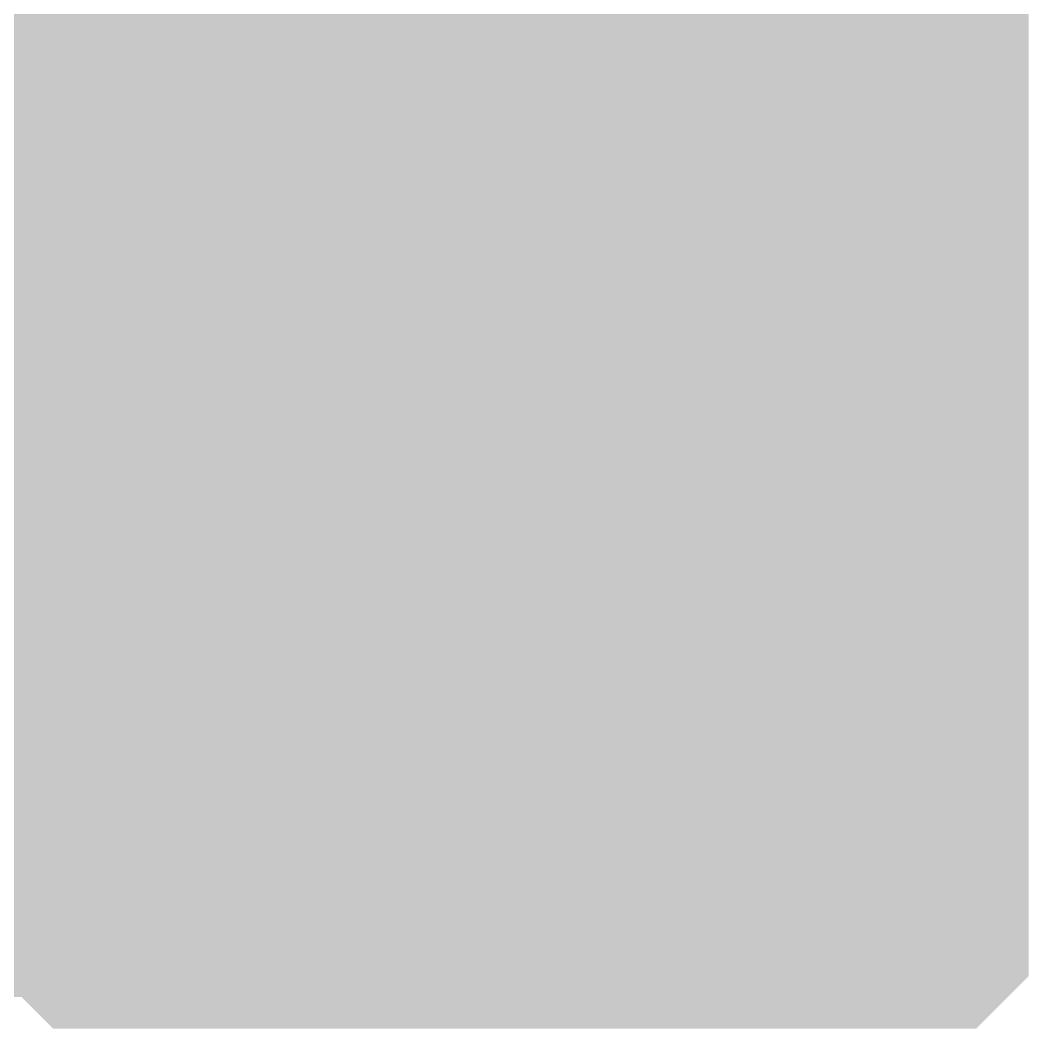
# Model space of a CAD drawing. Extents: x -0.1 to 65.1, y -1.2 to 30.1.
# Drawn here: x 24.1607 to 24.522, y 4.9156 to 5.2769 of the extents above; entities that cross this region are included whole.
import ezdxf

# ---------------------------------------------------------------- set-up
doc = ezdxf.new("R2010")
doc.units = 0
doc.header["$MEASUREMENT"] = 0
doc.layers.get('0').update_dxf_attribs({"linetype": 'CONTINUOUS'})
doc.layers.add('2D_LINE_126', color=7, linetype='CONTINUOUS')

# ---------------------------------------------------------------- blocks, each defined once
blk = doc.blocks.new('SMOOTH_0$0254')
at = {"const_width": 0.0127}
blk.add_lwpolyline([(-0.00635, 0, 1), (0.00635, 0, 1)], format="xyb", close=True, dxfattribs=at)
blk = doc.blocks.new('DRAWING_63')
at = {"layer": '2D_LINE_126', "const_width": 0.0254}
for points in [[(-6.20649, -2.56032), (-6.19506, -2.56032), (-6.18363, -2.56032), (-6.1722, -2.57175), (-6.16077, -2.57175), (-6.14934, -2.57175), (-6.13791, -2.57175), (-6.12648, -2.57175), (-6.11505, -2.57175), (-6.10362, -2.57175), (-6.09219, -2.57175), (-6.08076, -2.57175), (-6.06933, -2.57175), (-6.0579, -2.57175), (-6.04647, -2.57175), (-6.03504, -2.57175), (-6.02361, -2.57175), (-6.01218, -2.57175), (-6.00075, -2.57175), (-5.98932, -2.57175), (-5.97789, -2.57175), (-5.96646, -2.57175), (-5.95503, -2.57175), (-5.9436, -2.57175), (-5.93217, -2.57175), (-5.92074, -2.57175), (-5.90931, -2.57175), (-5.89788, -2.57175), (-5.88645, -2.57175), (-5.87502, -2.57175), (-5.86359, -2.57175), (-5.85216, -2.57175), (-5.84073, -2.56032), (-5.84073, -2.54889), (-5.84073, -2.53746), (-5.84073, -2.52603), (-5.84073, -2.5146), (-5.84073, -2.50317), (-5.84073, -2.49174), (-5.84073, -2.48031), (-5.84073, -2.46888), (-5.84073, -2.45745), (-5.84073, -2.44602), (-5.84073, -2.43459), (-5.84073, -2.42316), (-5.84073, -2.41173), (-5.84073, -2.4003), (-5.84073, -2.38887), (-5.84073, -2.37744), (-5.84073, -2.36601), (-5.84073, -2.35458), (-5.84073, -2.34315), (-5.84073, -2.33172), (-5.84073, -2.32029), (-5.84073, -2.30886), (-5.84073, -2.29743), (-5.84073, -2.286), (-5.84073, -2.27457), (-5.84073, -2.26314), (-5.84073, -2.25171), (-5.84073, -2.24028), (-5.84073, -2.22885), (-5.84073, -2.21742), (-5.84073, -2.20599)], [(-6.08076, -2.57175), (-6.08076, -2.56032), (-6.08076, -2.54889), (-6.08076, -2.53746), (-6.08076, -2.52603), (-6.08076, -2.5146), (-6.08076, -2.50317), (-6.08076, -2.49174), (-6.08076, -2.48031), (-6.08076, -2.46888), (-6.08076, -2.45745), (-6.08076, -2.44602), (-6.08076, -2.43459), (-6.08076, -2.42316), (-6.08076, -2.41173), (-6.08076, -2.4003), (-6.08076, -2.38887), (-6.08076, -2.37744), (-6.08076, -2.36601), (-6.08076, -2.35458), (-6.08076, -2.34315), (-6.08076, -2.33172), (-6.08076, -2.32029), (-6.08076, -2.30886), (-6.08076, -2.29743), (-6.08076, -2.286), (-6.08076, -2.27457), (-6.08076, -2.26314), (-6.08076, -2.25171), (-6.08076, -2.24028), (-6.08076, -2.22885), (-6.08076, -2.21742), (-6.08076, -2.20599)], [(-6.06933, -2.57175), (-6.06933, -2.56032), (-6.06933, -2.54889), (-6.06933, -2.53746), (-6.06933, -2.52603), (-6.06933, -2.5146), (-6.06933, -2.50317), (-6.06933, -2.49174), (-6.06933, -2.48031), (-6.06933, -2.46888), (-6.06933, -2.45745), (-6.06933, -2.44602), (-6.06933, -2.43459), (-6.06933, -2.42316), (-6.06933, -2.41173), (-6.06933, -2.4003), (-6.06933, -2.38887), (-6.06933, -2.37744), (-6.06933, -2.36601), (-6.06933, -2.35458), (-6.06933, -2.34315), (-6.06933, -2.33172), (-6.06933, -2.32029), (-6.06933, -2.30886), (-6.06933, -2.29743), (-6.06933, -2.286), (-6.06933, -2.27457), (-6.06933, -2.26314), (-6.06933, -2.25171), (-6.06933, -2.24028), (-6.06933, -2.22885), (-6.06933, -2.21742), (-6.06933, -2.20599)], [(-6.0579, -2.57175), (-6.0579, -2.56032), (-6.0579, -2.54889), (-6.0579, -2.53746), (-6.0579, -2.52603), (-6.0579, -2.5146), (-6.0579, -2.50317), (-6.0579, -2.49174), (-6.0579, -2.48031), (-6.0579, -2.46888), (-6.0579, -2.45745), (-6.0579, -2.44602), (-6.0579, -2.43459), (-6.0579, -2.42316), (-6.0579, -2.41173), (-6.0579, -2.4003), (-6.0579, -2.38887), (-6.0579, -2.37744), (-6.0579, -2.36601), (-6.0579, -2.35458), (-6.0579, -2.34315), (-6.0579, -2.33172), (-6.0579, -2.32029), (-6.0579, -2.30886), (-6.0579, -2.29743), (-6.0579, -2.286), (-6.0579, -2.27457), (-6.0579, -2.26314), (-6.0579, -2.25171), (-6.0579, -2.24028), (-6.0579, -2.22885), (-6.0579, -2.21742), (-6.0579, -2.20599)], [(-6.04647, -2.57175), (-6.04647, -2.56032), (-6.04647, -2.54889), (-6.04647, -2.53746), (-6.04647, -2.52603), (-6.04647, -2.5146), (-6.04647, -2.50317), (-6.04647, -2.49174), (-6.04647, -2.48031), (-6.04647, -2.46888), (-6.04647, -2.45745), (-6.04647, -2.44602), (-6.04647, -2.43459), (-6.04647, -2.42316), (-6.04647, -2.41173), (-6.04647, -2.4003), (-6.04647, -2.38887), (-6.04647, -2.37744), (-6.04647, -2.36601), (-6.04647, -2.35458), (-6.04647, -2.34315), (-6.04647, -2.33172), (-6.04647, -2.32029), (-6.04647, -2.30886), (-6.04647, -2.29743), (-6.04647, -2.286), (-6.04647, -2.27457), (-6.04647, -2.26314), (-6.04647, -2.25171), (-6.04647, -2.24028), (-6.04647, -2.22885), (-6.04647, -2.21742), (-6.04647, -2.20599)], [(-6.03504, -2.57175), (-6.03504, -2.56032), (-6.03504, -2.54889), (-6.03504, -2.53746), (-6.03504, -2.52603), (-6.03504, -2.5146), (-6.03504, -2.50317), (-6.03504, -2.49174), (-6.03504, -2.48031), (-6.03504, -2.46888), (-6.03504, -2.45745), (-6.03504, -2.44602), (-6.03504, -2.43459), (-6.03504, -2.42316), (-6.03504, -2.41173), (-6.03504, -2.4003), (-6.03504, -2.38887), (-6.03504, -2.37744), (-6.03504, -2.36601), (-6.03504, -2.35458), (-6.03504, -2.34315), (-6.03504, -2.33172), (-6.03504, -2.32029), (-6.03504, -2.30886), (-6.03504, -2.29743), (-6.03504, -2.286), (-6.03504, -2.27457), (-6.03504, -2.26314), (-6.03504, -2.25171), (-6.03504, -2.24028), (-6.03504, -2.22885), (-6.03504, -2.21742), (-6.03504, -2.20599)], [(-6.02361, -2.57175), (-6.02361, -2.56032), (-6.02361, -2.54889), (-6.02361, -2.53746), (-6.02361, -2.52603), (-6.02361, -2.5146), (-6.02361, -2.50317), (-6.02361, -2.49174), (-6.02361, -2.48031), (-6.02361, -2.46888), (-6.02361, -2.45745), (-6.02361, -2.44602), (-6.02361, -2.43459), (-6.02361, -2.42316), (-6.02361, -2.41173), (-6.02361, -2.4003), (-6.02361, -2.38887), (-6.02361, -2.37744), (-6.02361, -2.36601), (-6.02361, -2.35458), (-6.02361, -2.34315), (-6.02361, -2.33172), (-6.02361, -2.32029), (-6.02361, -2.30886), (-6.02361, -2.29743), (-6.02361, -2.286), (-6.02361, -2.27457), (-6.02361, -2.26314), (-6.02361, -2.25171), (-6.02361, -2.24028), (-6.02361, -2.22885), (-6.02361, -2.21742), (-6.02361, -2.20599)], [(-6.01218, -2.57175), (-6.01218, -2.56032), (-6.01218, -2.54889), (-6.01218, -2.53746), (-6.01218, -2.52603), (-6.01218, -2.5146), (-6.01218, -2.50317), (-6.01218, -2.49174), (-6.01218, -2.48031), (-6.01218, -2.46888), (-6.01218, -2.45745), (-6.01218, -2.44602), (-6.01218, -2.43459), (-6.01218, -2.42316), (-6.01218, -2.41173), (-6.01218, -2.4003), (-6.01218, -2.38887), (-6.01218, -2.37744), (-6.01218, -2.36601), (-6.01218, -2.35458), (-6.01218, -2.34315), (-6.01218, -2.33172), (-6.01218, -2.32029), (-6.01218, -2.30886), (-6.01218, -2.29743), (-6.01218, -2.286), (-6.01218, -2.27457), (-6.01218, -2.26314), (-6.01218, -2.25171), (-6.01218, -2.24028), (-6.01218, -2.22885), (-6.01218, -2.21742), (-6.01218, -2.20599)], [(-6.00075, -2.57175), (-6.00075, -2.56032), (-6.00075, -2.54889), (-6.00075, -2.53746), (-6.00075, -2.52603), (-6.00075, -2.5146), (-6.00075, -2.50317), (-6.00075, -2.49174), (-6.00075, -2.48031), (-6.00075, -2.46888), (-6.00075, -2.45745), (-6.00075, -2.44602), (-6.00075, -2.43459), (-6.00075, -2.42316), (-6.00075, -2.41173), (-6.00075, -2.4003), (-6.00075, -2.38887), (-6.00075, -2.37744), (-6.00075, -2.36601), (-6.00075, -2.35458), (-6.00075, -2.34315), (-6.00075, -2.33172), (-6.00075, -2.32029), (-6.00075, -2.30886), (-6.00075, -2.29743), (-6.00075, -2.286), (-6.00075, -2.27457), (-6.00075, -2.26314), (-6.00075, -2.25171), (-6.00075, -2.24028), (-6.00075, -2.22885), (-6.00075, -2.21742), (-6.00075, -2.20599)], [(-5.98932, -2.57175), (-5.98932, -2.56032), (-5.98932, -2.54889), (-5.98932, -2.53746), (-5.98932, -2.52603), (-5.98932, -2.5146), (-5.98932, -2.50317), (-5.98932, -2.49174), (-5.98932, -2.48031), (-5.98932, -2.46888), (-5.98932, -2.45745), (-5.98932, -2.44602), (-5.98932, -2.43459), (-5.98932, -2.42316), (-5.98932, -2.41173), (-5.98932, -2.4003), (-5.98932, -2.38887), (-5.98932, -2.37744), (-5.98932, -2.36601), (-5.98932, -2.35458), (-5.98932, -2.34315), (-5.98932, -2.33172), (-5.98932, -2.32029), (-5.98932, -2.30886), (-5.98932, -2.29743), (-5.98932, -2.286), (-5.98932, -2.27457), (-5.98932, -2.26314), (-5.98932, -2.25171), (-5.98932, -2.24028), (-5.98932, -2.22885), (-5.98932, -2.21742), (-5.98932, -2.20599)], [(-5.97789, -2.57175), (-5.97789, -2.56032), (-5.97789, -2.54889), (-5.97789, -2.53746), (-5.97789, -2.52603), (-5.97789, -2.5146), (-5.97789, -2.50317), (-5.97789, -2.49174), (-5.97789, -2.48031), (-5.97789, -2.46888), (-5.97789, -2.45745), (-5.97789, -2.44602), (-5.97789, -2.43459), (-5.97789, -2.42316), (-5.97789, -2.41173), (-5.97789, -2.4003), (-5.97789, -2.38887), (-5.97789, -2.37744), (-5.97789, -2.36601), (-5.97789, -2.35458), (-5.97789, -2.34315), (-5.97789, -2.33172), (-5.97789, -2.32029), (-5.97789, -2.30886), (-5.97789, -2.29743), (-5.97789, -2.286), (-5.97789, -2.27457), (-5.97789, -2.26314), (-5.97789, -2.25171), (-5.97789, -2.24028), (-5.97789, -2.22885), (-5.97789, -2.21742), (-5.97789, -2.20599)], [(-5.96646, -2.57175), (-5.96646, -2.56032), (-5.96646, -2.54889), (-5.96646, -2.53746), (-5.96646, -2.52603), (-5.96646, -2.5146), (-5.96646, -2.50317), (-5.96646, -2.49174), (-5.96646, -2.48031), (-5.96646, -2.46888), (-5.96646, -2.45745), (-5.96646, -2.44602), (-5.96646, -2.43459), (-5.96646, -2.42316), (-5.96646, -2.41173), (-5.96646, -2.4003), (-5.96646, -2.38887), (-5.96646, -2.37744), (-5.96646, -2.36601), (-5.96646, -2.35458), (-5.96646, -2.34315), (-5.96646, -2.33172), (-5.96646, -2.32029), (-5.96646, -2.30886), (-5.96646, -2.29743), (-5.96646, -2.286), (-5.96646, -2.27457), (-5.96646, -2.26314), (-5.96646, -2.25171), (-5.96646, -2.24028), (-5.96646, -2.22885), (-5.96646, -2.21742), (-5.96646, -2.20599)], [(-5.95503, -2.57175), (-5.95503, -2.56032), (-5.95503, -2.54889), (-5.95503, -2.53746), (-5.95503, -2.52603), (-5.95503, -2.5146), (-5.95503, -2.50317), (-5.95503, -2.49174), (-5.95503, -2.48031), (-5.95503, -2.46888), (-5.95503, -2.45745), (-5.95503, -2.44602), (-5.95503, -2.43459), (-5.95503, -2.42316), (-5.95503, -2.41173), (-5.95503, -2.4003), (-5.95503, -2.38887), (-5.95503, -2.37744), (-5.95503, -2.36601), (-5.95503, -2.35458), (-5.95503, -2.34315), (-5.95503, -2.33172), (-5.95503, -2.32029), (-5.95503, -2.30886), (-5.95503, -2.29743), (-5.95503, -2.286), (-5.95503, -2.27457), (-5.95503, -2.26314), (-5.95503, -2.25171), (-5.95503, -2.24028), (-5.95503, -2.22885), (-5.95503, -2.21742), (-5.95503, -2.20599)], [(-5.9436, -2.57175), (-5.9436, -2.56032), (-5.9436, -2.54889), (-5.9436, -2.53746), (-5.9436, -2.52603), (-5.9436, -2.5146), (-5.9436, -2.50317), (-5.9436, -2.49174), (-5.9436, -2.48031), (-5.9436, -2.46888), (-5.9436, -2.45745), (-5.9436, -2.44602), (-5.9436, -2.43459), (-5.9436, -2.42316), (-5.9436, -2.41173), (-5.9436, -2.4003), (-5.9436, -2.38887), (-5.9436, -2.37744), (-5.9436, -2.36601), (-5.9436, -2.35458), (-5.9436, -2.34315), (-5.9436, -2.33172), (-5.9436, -2.32029), (-5.9436, -2.30886), (-5.9436, -2.29743), (-5.9436, -2.286), (-5.9436, -2.27457), (-5.9436, -2.26314), (-5.9436, -2.25171), (-5.9436, -2.24028), (-5.9436, -2.22885), (-5.9436, -2.21742), (-5.9436, -2.20599)], [(-5.93217, -2.57175), (-5.93217, -2.56032), (-5.93217, -2.54889), (-5.93217, -2.53746), (-5.93217, -2.52603), (-5.93217, -2.5146), (-5.93217, -2.50317), (-5.93217, -2.49174), (-5.93217, -2.48031), (-5.93217, -2.46888), (-5.93217, -2.45745), (-5.93217, -2.44602), (-5.93217, -2.43459), (-5.93217, -2.42316), (-5.93217, -2.41173), (-5.93217, -2.4003), (-5.93217, -2.38887), (-5.93217, -2.37744), (-5.93217, -2.36601), (-5.93217, -2.35458), (-5.93217, -2.34315), (-5.93217, -2.33172), (-5.93217, -2.32029), (-5.93217, -2.30886), (-5.93217, -2.29743), (-5.93217, -2.286), (-5.93217, -2.27457), (-5.93217, -2.26314), (-5.93217, -2.25171), (-5.93217, -2.24028), (-5.93217, -2.22885), (-5.93217, -2.21742), (-5.93217, -2.20599)], [(-5.92074, -2.57175), (-5.92074, -2.56032), (-5.92074, -2.54889), (-5.92074, -2.53746), (-5.92074, -2.52603), (-5.92074, -2.5146), (-5.92074, -2.50317), (-5.92074, -2.49174), (-5.92074, -2.48031), (-5.92074, -2.46888), (-5.92074, -2.45745), (-5.92074, -2.44602), (-5.92074, -2.43459), (-5.92074, -2.42316), (-5.92074, -2.41173), (-5.92074, -2.4003), (-5.92074, -2.38887), (-5.92074, -2.37744), (-5.92074, -2.36601), (-5.92074, -2.35458), (-5.92074, -2.34315), (-5.92074, -2.33172), (-5.92074, -2.32029), (-5.92074, -2.30886), (-5.92074, -2.29743), (-5.92074, -2.286), (-5.92074, -2.27457), (-5.92074, -2.26314), (-5.92074, -2.25171), (-5.92074, -2.24028), (-5.92074, -2.22885), (-5.92074, -2.21742), (-5.92074, -2.20599)], [(-5.90931, -2.57175), (-5.90931, -2.56032), (-5.90931, -2.54889), (-5.90931, -2.53746), (-5.90931, -2.52603), (-5.90931, -2.5146), (-5.90931, -2.50317), (-5.90931, -2.49174), (-5.90931, -2.48031), (-5.90931, -2.46888), (-5.90931, -2.45745), (-5.90931, -2.44602), (-5.90931, -2.43459), (-5.90931, -2.42316), (-5.90931, -2.41173), (-5.90931, -2.4003), (-5.90931, -2.38887), (-5.90931, -2.37744), (-5.90931, -2.36601), (-5.90931, -2.35458), (-5.90931, -2.34315), (-5.90931, -2.33172), (-5.90931, -2.32029), (-5.90931, -2.30886), (-5.90931, -2.29743), (-5.90931, -2.286), (-5.90931, -2.27457), (-5.90931, -2.26314), (-5.90931, -2.25171), (-5.90931, -2.24028), (-5.90931, -2.22885), (-5.90931, -2.21742), (-5.90931, -2.20599)], [(-5.89788, -2.57175), (-5.89788, -2.56032), (-5.89788, -2.54889), (-5.89788, -2.53746), (-5.89788, -2.52603), (-5.89788, -2.5146), (-5.89788, -2.50317), (-5.89788, -2.49174), (-5.89788, -2.48031), (-5.89788, -2.46888), (-5.89788, -2.45745), (-5.89788, -2.44602), (-5.89788, -2.43459), (-5.89788, -2.42316), (-5.89788, -2.41173), (-5.89788, -2.4003), (-5.89788, -2.38887), (-5.89788, -2.37744), (-5.89788, -2.36601), (-5.89788, -2.35458), (-5.89788, -2.34315), (-5.89788, -2.33172), (-5.89788, -2.32029), (-5.89788, -2.30886), (-5.89788, -2.29743), (-5.89788, -2.286), (-5.89788, -2.27457), (-5.89788, -2.26314), (-5.89788, -2.25171), (-5.89788, -2.24028), (-5.89788, -2.22885), (-5.89788, -2.21742), (-5.89788, -2.20599)], [(-5.88645, -2.57175), (-5.88645, -2.56032), (-5.88645, -2.54889), (-5.88645, -2.53746), (-5.88645, -2.52603), (-5.88645, -2.5146), (-5.88645, -2.50317), (-5.88645, -2.49174), (-5.88645, -2.48031), (-5.88645, -2.46888), (-5.88645, -2.45745), (-5.88645, -2.44602), (-5.88645, -2.43459), (-5.88645, -2.42316), (-5.88645, -2.41173), (-5.88645, -2.4003), (-5.88645, -2.38887), (-5.88645, -2.37744), (-5.88645, -2.36601), (-5.88645, -2.35458), (-5.88645, -2.34315), (-5.88645, -2.33172), (-5.88645, -2.32029), (-5.88645, -2.30886), (-5.88645, -2.29743), (-5.88645, -2.286), (-5.88645, -2.27457), (-5.88645, -2.26314), (-5.88645, -2.25171), (-5.88645, -2.24028), (-5.88645, -2.22885), (-5.88645, -2.21742), (-5.88645, -2.20599)], [(-5.87502, -2.57175), (-5.87502, -2.56032), (-5.87502, -2.54889), (-5.87502, -2.53746), (-5.87502, -2.52603), (-5.87502, -2.5146), (-5.87502, -2.50317), (-5.87502, -2.49174), (-5.87502, -2.48031), (-5.87502, -2.46888), (-5.87502, -2.45745), (-5.87502, -2.44602), (-5.87502, -2.43459), (-5.87502, -2.42316), (-5.87502, -2.41173), (-5.87502, -2.4003), (-5.87502, -2.38887), (-5.87502, -2.37744), (-5.87502, -2.36601), (-5.87502, -2.35458), (-5.87502, -2.34315), (-5.87502, -2.33172), (-5.87502, -2.32029), (-5.87502, -2.30886), (-5.87502, -2.29743), (-5.87502, -2.286), (-5.87502, -2.27457), (-5.87502, -2.26314), (-5.87502, -2.25171), (-5.87502, -2.24028), (-5.87502, -2.22885), (-5.87502, -2.21742), (-5.87502, -2.20599)], [(-5.86359, -2.57175), (-5.86359, -2.56032), (-5.86359, -2.54889), (-5.86359, -2.53746), (-5.86359, -2.52603), (-5.86359, -2.5146), (-5.86359, -2.50317), (-5.86359, -2.49174), (-5.86359, -2.48031), (-5.86359, -2.46888), (-5.86359, -2.45745), (-5.86359, -2.44602), (-5.86359, -2.43459), (-5.86359, -2.42316), (-5.86359, -2.41173), (-5.86359, -2.4003), (-5.86359, -2.38887), (-5.86359, -2.37744), (-5.86359, -2.36601), (-5.86359, -2.35458), (-5.86359, -2.34315), (-5.86359, -2.33172), (-5.86359, -2.32029), (-5.86359, -2.30886), (-5.86359, -2.29743), (-5.86359, -2.286), (-5.86359, -2.27457), (-5.86359, -2.26314), (-5.86359, -2.25171), (-5.86359, -2.24028), (-5.86359, -2.22885), (-5.86359, -2.21742), (-5.86359, -2.20599)], [(-5.85216, -2.57175), (-5.85216, -2.56032), (-5.85216, -2.54889), (-5.85216, -2.53746), (-5.85216, -2.52603), (-5.85216, -2.5146), (-5.85216, -2.50317), (-5.85216, -2.49174), (-5.85216, -2.48031), (-5.85216, -2.46888), (-5.85216, -2.45745), (-5.85216, -2.44602), (-5.85216, -2.43459), (-5.85216, -2.42316), (-5.85216, -2.41173), (-5.85216, -2.4003), (-5.85216, -2.38887), (-5.85216, -2.37744), (-5.85216, -2.36601), (-5.85216, -2.35458), (-5.85216, -2.34315), (-5.85216, -2.33172), (-5.85216, -2.32029), (-5.85216, -2.30886), (-5.85216, -2.29743), (-5.85216, -2.286), (-5.85216, -2.27457), (-5.85216, -2.26314), (-5.85216, -2.25171), (-5.85216, -2.24028), (-5.85216, -2.22885), (-5.85216, -2.21742), (-5.85216, -2.20599)], [(-6.20649, -2.36601), (-6.19506, -2.36601), (-6.19506, -2.35458), (-6.18363, -2.35458), (-6.1722, -2.35458), (-6.16077, -2.35458), (-6.16077, -2.34315), (-6.14934, -2.34315), (-6.13791, -2.34315), (-6.12648, -2.34315), (-6.11505, -2.34315), (-6.10362, -2.34315), (-6.09219, -2.34315), (-6.09219, -2.33172), (-6.08076, -2.33172), (-6.06933, -2.33172), (-6.0579, -2.33172), (-6.04647, -2.33172), (-6.03504, -2.33172), (-6.02361, -2.33172), (-6.01218, -2.33172), (-6.00075, -2.33172), (-5.98932, -2.33172), (-5.97789, -2.33172), (-5.96646, -2.33172), (-5.95503, -2.33172), (-5.9436, -2.33172), (-5.93217, -2.33172), (-5.92074, -2.33172), (-5.90931, -2.33172), (-5.89788, -2.33172), (-5.88645, -2.33172), (-5.87502, -2.33172), (-5.86359, -2.33172), (-5.85216, -2.33172), (-5.84073, -2.33172)], [(-6.20649, -2.4003), (-6.19506, -2.4003), (-6.19506, -2.38887), (-6.18363, -2.38887), (-6.1722, -2.38887), (-6.16077, -2.38887), (-6.16077, -2.37744), (-6.14934, -2.37744), (-6.13791, -2.37744), (-6.12648, -2.37744), (-6.11505, -2.37744), (-6.10362, -2.37744), (-6.09219, -2.37744), (-6.09219, -2.36601), (-6.08076, -2.36601), (-6.06933, -2.36601), (-6.0579, -2.36601), (-6.04647, -2.36601), (-6.03504, -2.36601), (-6.02361, -2.36601), (-6.01218, -2.36601), (-6.00075, -2.36601), (-5.98932, -2.36601), (-5.97789, -2.36601), (-5.96646, -2.36601), (-5.95503, -2.36601), (-5.9436, -2.36601), (-5.93217, -2.36601), (-5.92074, -2.36601), (-5.90931, -2.36601), (-5.89788, -2.36601), (-5.88645, -2.36601), (-5.87502, -2.36601), (-5.86359, -2.36601), (-5.85216, -2.36601), (-5.84073, -2.36601)], [(-6.14934, -2.57175), (-6.14934, -2.56032), (-6.14934, -2.54889), (-6.14934, -2.53746), (-6.14934, -2.52603), (-6.14934, -2.5146), (-6.14934, -2.50317), (-6.14934, -2.49174), (-6.14934, -2.48031), (-6.14934, -2.46888), (-6.14934, -2.45745), (-6.14934, -2.44602), (-6.14934, -2.43459), (-6.14934, -2.42316), (-6.14934, -2.41173), (-6.14934, -2.4003), (-6.14934, -2.38887), (-6.14934, -2.37744), (-6.14934, -2.36601), (-6.14934, -2.35458), (-6.14934, -2.34315), (-6.14934, -2.33172), (-6.14934, -2.32029), (-6.14934, -2.30886), (-6.14934, -2.29743), (-6.14934, -2.286), (-6.14934, -2.27457), (-6.14934, -2.26314), (-6.14934, -2.25171), (-6.14934, -2.24028), (-6.14934, -2.22885), (-6.14934, -2.21742), (-6.14934, -2.20599)], [(-6.13791, -2.57175), (-6.13791, -2.56032), (-6.13791, -2.54889), (-6.13791, -2.53746), (-6.13791, -2.52603), (-6.13791, -2.5146), (-6.13791, -2.50317), (-6.13791, -2.49174), (-6.13791, -2.48031), (-6.13791, -2.46888), (-6.13791, -2.45745), (-6.13791, -2.44602), (-6.13791, -2.43459), (-6.13791, -2.42316), (-6.13791, -2.41173), (-6.13791, -2.4003), (-6.13791, -2.38887), (-6.13791, -2.37744), (-6.13791, -2.36601), (-6.13791, -2.35458), (-6.13791, -2.34315), (-6.13791, -2.33172), (-6.13791, -2.32029), (-6.13791, -2.30886), (-6.13791, -2.29743), (-6.13791, -2.286), (-6.13791, -2.27457), (-6.13791, -2.26314), (-6.13791, -2.25171), (-6.13791, -2.24028), (-6.13791, -2.22885), (-6.13791, -2.21742), (-6.13791, -2.20599)], [(-6.12648, -2.57175), (-6.12648, -2.56032), (-6.12648, -2.54889), (-6.12648, -2.53746), (-6.12648, -2.52603), (-6.12648, -2.5146), (-6.12648, -2.50317), (-6.12648, -2.49174), (-6.12648, -2.48031), (-6.12648, -2.46888), (-6.12648, -2.45745), (-6.12648, -2.44602), (-6.12648, -2.43459), (-6.12648, -2.42316), (-6.12648, -2.41173), (-6.12648, -2.4003), (-6.12648, -2.38887), (-6.12648, -2.37744), (-6.12648, -2.36601), (-6.12648, -2.35458), (-6.12648, -2.34315), (-6.12648, -2.33172), (-6.12648, -2.32029), (-6.12648, -2.30886), (-6.12648, -2.29743), (-6.12648, -2.286), (-6.12648, -2.27457), (-6.12648, -2.26314), (-6.12648, -2.25171), (-6.12648, -2.24028), (-6.12648, -2.22885), (-6.12648, -2.21742), (-6.12648, -2.20599)], [(-6.11505, -2.57175), (-6.11505, -2.56032), (-6.11505, -2.54889), (-6.11505, -2.53746), (-6.11505, -2.52603), (-6.11505, -2.5146), (-6.11505, -2.50317), (-6.11505, -2.49174), (-6.11505, -2.48031), (-6.11505, -2.46888), (-6.11505, -2.45745), (-6.11505, -2.44602), (-6.11505, -2.43459), (-6.11505, -2.42316), (-6.11505, -2.41173), (-6.11505, -2.4003), (-6.11505, -2.38887), (-6.11505, -2.37744), (-6.11505, -2.36601), (-6.11505, -2.35458), (-6.11505, -2.34315), (-6.11505, -2.33172), (-6.11505, -2.32029), (-6.11505, -2.30886), (-6.11505, -2.29743), (-6.11505, -2.286), (-6.11505, -2.27457), (-6.11505, -2.26314), (-6.11505, -2.25171), (-6.11505, -2.24028), (-6.11505, -2.22885), (-6.11505, -2.21742), (-6.11505, -2.20599)], [(-6.10362, -2.57175), (-6.10362, -2.56032), (-6.10362, -2.54889), (-6.10362, -2.53746), (-6.10362, -2.52603), (-6.10362, -2.5146), (-6.10362, -2.50317), (-6.10362, -2.49174), (-6.10362, -2.48031), (-6.10362, -2.46888), (-6.10362, -2.45745), (-6.10362, -2.44602), (-6.10362, -2.43459), (-6.10362, -2.42316), (-6.10362, -2.41173), (-6.10362, -2.4003), (-6.10362, -2.38887), (-6.10362, -2.37744), (-6.10362, -2.36601), (-6.10362, -2.35458), (-6.10362, -2.34315), (-6.10362, -2.33172), (-6.10362, -2.32029), (-6.10362, -2.30886), (-6.10362, -2.29743), (-6.10362, -2.286), (-6.10362, -2.27457), (-6.10362, -2.26314), (-6.10362, -2.25171), (-6.10362, -2.24028), (-6.10362, -2.22885), (-6.10362, -2.21742), (-6.10362, -2.20599)], [(-6.20649, -2.38887), (-6.19506, -2.38887), (-6.19506, -2.37744), (-6.18363, -2.37744), (-6.1722, -2.37744), (-6.16077, -2.37744), (-6.16077, -2.36601), (-6.14934, -2.36601), (-6.13791, -2.36601), (-6.12648, -2.36601), (-6.11505, -2.36601), (-6.10362, -2.36601), (-6.09219, -2.36601), (-6.09219, -2.35458), (-6.08076, -2.35458), (-6.06933, -2.35458), (-6.0579, -2.35458), (-6.04647, -2.35458), (-6.03504, -2.35458), (-6.02361, -2.35458), (-6.01218, -2.35458), (-6.00075, -2.35458), (-5.98932, -2.35458), (-5.97789, -2.35458), (-5.96646, -2.35458), (-5.95503, -2.35458), (-5.9436, -2.35458), (-5.93217, -2.35458), (-5.92074, -2.35458), (-5.90931, -2.35458), (-5.89788, -2.35458), (-5.88645, -2.35458), (-5.87502, -2.35458), (-5.86359, -2.35458), (-5.85216, -2.35458), (-5.84073, -2.35458)], [(-6.16077, -2.57175), (-6.16077, -2.56032), (-6.1722, -2.56032), (-6.18363, -2.56032), (-6.18363, -2.54889), (-6.18363, -2.53746), (-6.18363, -2.52603), (-6.18363, -2.5146), (-6.18363, -2.50317), (-6.18363, -2.49174), (-6.18363, -2.48031), (-6.18363, -2.46888), (-6.18363, -2.45745), (-6.18363, -2.44602), (-6.18363, -2.43459), (-6.18363, -2.42316), (-6.18363, -2.41173), (-6.18363, -2.4003), (-6.18363, -2.38887), (-6.18363, -2.37744), (-6.18363, -2.36601), (-6.18363, -2.35458), (-6.18363, -2.34315), (-6.18363, -2.33172), (-6.18363, -2.32029), (-6.18363, -2.30886), (-6.18363, -2.29743), (-6.18363, -2.286), (-6.18363, -2.27457), (-6.18363, -2.26314), (-6.18363, -2.25171), (-6.18363, -2.24028), (-6.18363, -2.22885), (-6.18363, -2.21742), (-6.18363, -2.20599)], [(-6.1722, -2.57175), (-6.1722, -2.56032), (-6.1722, -2.54889), (-6.1722, -2.53746), (-6.1722, -2.52603), (-6.1722, -2.5146), (-6.1722, -2.50317), (-6.1722, -2.49174), (-6.1722, -2.48031), (-6.1722, -2.46888), (-6.1722, -2.45745), (-6.1722, -2.44602), (-6.1722, -2.43459), (-6.1722, -2.42316), (-6.1722, -2.41173), (-6.1722, -2.4003), (-6.1722, -2.38887), (-6.1722, -2.37744), (-6.1722, -2.36601), (-6.1722, -2.35458), (-6.1722, -2.34315), (-6.1722, -2.33172), (-6.1722, -2.32029), (-6.1722, -2.30886), (-6.1722, -2.29743), (-6.1722, -2.286), (-6.1722, -2.27457), (-6.1722, -2.26314), (-6.1722, -2.25171), (-6.1722, -2.24028), (-6.1722, -2.22885), (-6.1722, -2.21742), (-6.1722, -2.20599)], [(-6.20649, -2.54889), (-6.19506, -2.54889), (-6.18363, -2.54889), (-6.1722, -2.54889), (-6.16077, -2.54889), (-6.16077, -2.53746), (-6.14934, -2.53746), (-6.13791, -2.53746), (-6.12648, -2.53746), (-6.11505, -2.53746), (-6.10362, -2.53746), (-6.09219, -2.53746), (-6.09219, -2.52603), (-6.08076, -2.52603), (-6.06933, -2.52603), (-6.0579, -2.52603), (-6.04647, -2.52603), (-6.03504, -2.52603), (-6.02361, -2.52603), (-6.01218, -2.52603), (-6.00075, -2.52603), (-5.98932, -2.52603), (-5.97789, -2.52603), (-5.96646, -2.52603), (-5.95503, -2.52603), (-5.9436, -2.52603), (-5.93217, -2.52603), (-5.92074, -2.52603), (-5.90931, -2.52603), (-5.89788, -2.52603), (-5.88645, -2.52603), (-5.87502, -2.52603), (-5.86359, -2.52603), (-5.85216, -2.52603), (-5.84073, -2.52603)], [(-6.20649, -2.48031), (-6.19506, -2.48031), (-6.18363, -2.48031), (-6.1722, -2.48031), (-6.16077, -2.48031), (-6.16077, -2.46888), (-6.1722, -2.46888), (-6.18363, -2.46888), (-6.19506, -2.46888), (-6.19506, -2.45745), (-6.18363, -2.45745), (-6.1722, -2.45745), (-6.16077, -2.45745), (-6.16077, -2.44602), (-6.14934, -2.44602), (-6.13791, -2.44602), (-6.12648, -2.44602), (-6.11505, -2.44602), (-6.10362, -2.44602), (-6.09219, -2.44602), (-6.09219, -2.43459), (-6.08076, -2.43459), (-6.06933, -2.43459), (-6.0579, -2.43459), (-6.04647, -2.43459), (-6.03504, -2.43459), (-6.02361, -2.43459), (-6.01218, -2.43459), (-6.00075, -2.43459), (-5.98932, -2.43459), (-5.97789, -2.43459), (-5.96646, -2.43459), (-5.95503, -2.43459), (-5.9436, -2.43459), (-5.93217, -2.43459), (-5.92074, -2.43459), (-5.90931, -2.43459), (-5.89788, -2.43459), (-5.88645, -2.43459), (-5.87502, -2.43459), (-5.86359, -2.43459), (-5.85216, -2.43459), (-5.84073, -2.43459)], [(-6.20649, -2.53746), (-6.19506, -2.53746), (-6.18363, -2.53746), (-6.1722, -2.53746), (-6.16077, -2.53746), (-6.16077, -2.52603), (-6.14934, -2.52603), (-6.13791, -2.52603), (-6.12648, -2.52603), (-6.11505, -2.52603), (-6.10362, -2.52603), (-6.09219, -2.52603), (-6.09219, -2.5146), (-6.08076, -2.5146), (-6.06933, -2.5146), (-6.0579, -2.5146), (-6.04647, -2.5146), (-6.03504, -2.5146), (-6.02361, -2.5146), (-6.01218, -2.5146), (-6.00075, -2.5146), (-5.98932, -2.5146), (-5.97789, -2.5146), (-5.96646, -2.5146), (-5.95503, -2.5146), (-5.9436, -2.5146), (-5.93217, -2.5146), (-5.92074, -2.5146), (-5.90931, -2.5146), (-5.89788, -2.5146), (-5.88645, -2.5146), (-5.87502, -2.5146), (-5.86359, -2.5146), (-5.85216, -2.5146), (-5.84073, -2.5146)], [(-6.20649, -2.49174), (-6.19506, -2.49174), (-6.18363, -2.49174), (-6.1722, -2.49174), (-6.16077, -2.49174), (-6.16077, -2.48031), (-6.14934, -2.48031), (-6.13791, -2.48031), (-6.12648, -2.48031), (-6.11505, -2.48031), (-6.10362, -2.48031), (-6.09219, -2.48031), (-6.09219, -2.46888), (-6.08076, -2.46888), (-6.06933, -2.46888), (-6.0579, -2.46888), (-6.04647, -2.46888), (-6.03504, -2.46888), (-6.02361, -2.46888), (-6.01218, -2.46888), (-6.00075, -2.46888), (-5.98932, -2.46888), (-5.97789, -2.46888), (-5.96646, -2.46888), (-5.95503, -2.46888), (-5.9436, -2.46888), (-5.93217, -2.46888), (-5.92074, -2.46888), (-5.90931, -2.46888), (-5.89788, -2.46888), (-5.88645, -2.46888), (-5.87502, -2.46888), (-5.86359, -2.46888), (-5.85216, -2.46888), (-5.84073, -2.46888)], [(-6.20649, -2.52603), (-6.19506, -2.52603), (-6.18363, -2.52603), (-6.1722, -2.52603), (-6.16077, -2.52603), (-6.16077, -2.5146), (-6.14934, -2.5146), (-6.13791, -2.5146), (-6.12648, -2.5146), (-6.11505, -2.5146), (-6.10362, -2.5146), (-6.09219, -2.5146), (-6.09219, -2.50317), (-6.08076, -2.50317), (-6.06933, -2.50317), (-6.0579, -2.50317), (-6.04647, -2.50317), (-6.03504, -2.50317), (-6.02361, -2.50317), (-6.01218, -2.50317), (-6.00075, -2.50317), (-5.98932, -2.50317), (-5.97789, -2.50317), (-5.96646, -2.50317), (-5.95503, -2.50317), (-5.9436, -2.50317), (-5.93217, -2.50317), (-5.92074, -2.50317), (-5.90931, -2.50317), (-5.89788, -2.50317), (-5.88645, -2.50317), (-5.87502, -2.50317), (-5.86359, -2.50317), (-5.85216, -2.50317), (-5.84073, -2.50317)], [(-6.20649, -2.50317), (-6.19506, -2.50317), (-6.18363, -2.50317), (-6.1722, -2.50317), (-6.16077, -2.50317), (-6.16077, -2.49174), (-6.14934, -2.49174), (-6.13791, -2.49174), (-6.12648, -2.49174), (-6.11505, -2.49174), (-6.10362, -2.49174), (-6.09219, -2.49174), (-6.09219, -2.48031), (-6.08076, -2.48031), (-6.06933, -2.48031), (-6.0579, -2.48031), (-6.04647, -2.48031), (-6.03504, -2.48031), (-6.02361, -2.48031), (-6.01218, -2.48031), (-6.00075, -2.48031), (-5.98932, -2.48031), (-5.97789, -2.48031), (-5.96646, -2.48031), (-5.95503, -2.48031), (-5.9436, -2.48031), (-5.93217, -2.48031), (-5.92074, -2.48031), (-5.90931, -2.48031), (-5.89788, -2.48031), (-5.88645, -2.48031), (-5.87502, -2.48031), (-5.86359, -2.48031), (-5.85216, -2.48031), (-5.84073, -2.48031)], [(-6.20649, -2.30886), (-6.19506, -2.30886), (-6.19506, -2.29743), (-6.18363, -2.29743), (-6.1722, -2.29743), (-6.16077, -2.29743), (-6.16077, -2.286), (-6.14934, -2.286), (-6.13791, -2.286), (-6.12648, -2.286), (-6.11505, -2.286), (-6.10362, -2.286), (-6.09219, -2.286), (-6.09219, -2.27457), (-6.08076, -2.27457), (-6.06933, -2.27457), (-6.0579, -2.27457), (-6.04647, -2.27457), (-6.03504, -2.27457), (-6.02361, -2.27457), (-6.01218, -2.27457), (-6.00075, -2.27457), (-5.98932, -2.27457), (-5.97789, -2.27457), (-5.96646, -2.27457), (-5.95503, -2.27457), (-5.9436, -2.27457), (-5.93217, -2.27457), (-5.92074, -2.27457), (-5.90931, -2.27457), (-5.89788, -2.27457), (-5.88645, -2.27457), (-5.87502, -2.27457), (-5.86359, -2.27457), (-5.85216, -2.27457), (-5.84073, -2.27457)], [(-6.20649, -2.34315), (-6.19506, -2.34315), (-6.19506, -2.33172), (-6.18363, -2.33172), (-6.1722, -2.33172), (-6.16077, -2.33172), (-6.16077, -2.32029), (-6.14934, -2.32029), (-6.13791, -2.32029), (-6.12648, -2.32029), (-6.11505, -2.32029), (-6.10362, -2.32029), (-6.09219, -2.32029), (-6.09219, -2.30886), (-6.08076, -2.30886), (-6.06933, -2.30886), (-6.0579, -2.30886), (-6.04647, -2.30886), (-6.03504, -2.30886), (-6.02361, -2.30886), (-6.01218, -2.30886), (-6.00075, -2.30886), (-5.98932, -2.30886), (-5.97789, -2.30886), (-5.96646, -2.30886), (-5.95503, -2.30886), (-5.9436, -2.30886), (-5.93217, -2.30886), (-5.92074, -2.30886), (-5.90931, -2.30886), (-5.89788, -2.30886), (-5.88645, -2.30886), (-5.87502, -2.30886), (-5.86359, -2.30886), (-5.85216, -2.30886), (-5.84073, -2.30886)], [(-6.20649, -2.21742), (-6.19506, -2.21742), (-6.19506, -2.20599)], [(-6.20649, -2.22885), (-6.19506, -2.22885), (-6.19506, -2.21742), (-6.18363, -2.21742), (-6.1722, -2.21742), (-6.16077, -2.21742), (-6.16077, -2.20599)], [(-6.09219, -2.20599), (-6.09219, -2.21742), (-6.10362, -2.21742), (-6.11505, -2.21742), (-6.12648, -2.21742), (-6.13791, -2.21742), (-6.14934, -2.21742), (-6.16077, -2.21742), (-6.16077, -2.22885), (-6.1722, -2.22885), (-6.18363, -2.22885), (-6.19506, -2.22885), (-6.19506, -2.24028), (-6.20649, -2.24028)], [(-6.20649, -2.25171), (-6.19506, -2.25171), (-6.19506, -2.24028), (-6.18363, -2.24028), (-6.1722, -2.24028), (-6.16077, -2.24028), (-6.16077, -2.22885), (-6.14934, -2.22885), (-6.13791, -2.22885), (-6.12648, -2.22885), (-6.11505, -2.22885), (-6.10362, -2.22885), (-6.09219, -2.22885), (-6.09219, -2.21742), (-6.08076, -2.21742), (-6.06933, -2.21742), (-6.0579, -2.21742), (-6.04647, -2.21742), (-6.03504, -2.21742), (-6.02361, -2.21742), (-6.01218, -2.21742), (-6.00075, -2.21742), (-5.98932, -2.21742), (-5.97789, -2.21742), (-5.96646, -2.21742), (-5.95503, -2.21742), (-5.9436, -2.21742), (-5.93217, -2.21742), (-5.92074, -2.21742), (-5.90931, -2.21742), (-5.89788, -2.21742), (-5.88645, -2.21742), (-5.87502, -2.21742), (-5.86359, -2.21742), (-5.85216, -2.21742), (-5.84073, -2.21742)], [(-6.20649, -2.26314), (-6.19506, -2.26314), (-6.19506, -2.25171), (-6.18363, -2.25171), (-6.1722, -2.25171), (-6.16077, -2.25171), (-6.16077, -2.24028), (-6.14934, -2.24028), (-6.13791, -2.24028), (-6.12648, -2.24028), (-6.11505, -2.24028), (-6.10362, -2.24028), (-6.09219, -2.24028), (-6.09219, -2.22885), (-6.08076, -2.22885), (-6.06933, -2.22885), (-6.0579, -2.22885), (-6.04647, -2.22885), (-6.03504, -2.22885), (-6.02361, -2.22885), (-6.01218, -2.22885), (-6.00075, -2.22885), (-5.98932, -2.22885), (-5.97789, -2.22885), (-5.96646, -2.22885), (-5.95503, -2.22885), (-5.9436, -2.22885), (-5.93217, -2.22885), (-5.92074, -2.22885), (-5.90931, -2.22885), (-5.89788, -2.22885), (-5.88645, -2.22885), (-5.87502, -2.22885), (-5.86359, -2.22885), (-5.85216, -2.22885), (-5.84073, -2.22885)], [(-6.20649, -2.27457), (-6.19506, -2.27457), (-6.19506, -2.26314), (-6.18363, -2.26314), (-6.1722, -2.26314), (-6.16077, -2.26314), (-6.16077, -2.25171), (-6.14934, -2.25171), (-6.13791, -2.25171), (-6.12648, -2.25171), (-6.11505, -2.25171), (-6.10362, -2.25171), (-6.09219, -2.25171), (-6.09219, -2.24028), (-6.08076, -2.24028), (-6.06933, -2.24028), (-6.0579, -2.24028), (-6.04647, -2.24028), (-6.03504, -2.24028), (-6.02361, -2.24028), (-6.01218, -2.24028), (-6.00075, -2.24028), (-5.98932, -2.24028), (-5.97789, -2.24028), (-5.96646, -2.24028), (-5.95503, -2.24028), (-5.9436, -2.24028), (-5.93217, -2.24028), (-5.92074, -2.24028), (-5.90931, -2.24028), (-5.89788, -2.24028), (-5.88645, -2.24028), (-5.87502, -2.24028), (-5.86359, -2.24028), (-5.85216, -2.24028), (-5.84073, -2.24028)], [(-6.20649, -2.286), (-6.19506, -2.286), (-6.19506, -2.27457), (-6.18363, -2.27457), (-6.1722, -2.27457), (-6.16077, -2.27457), (-6.16077, -2.26314), (-6.14934, -2.26314), (-6.13791, -2.26314), (-6.12648, -2.26314), (-6.11505, -2.26314), (-6.10362, -2.26314), (-6.09219, -2.26314), (-6.09219, -2.25171), (-6.08076, -2.25171), (-6.06933, -2.25171), (-6.0579, -2.25171), (-6.04647, -2.25171), (-6.03504, -2.25171), (-6.02361, -2.25171), (-6.01218, -2.25171), (-6.00075, -2.25171), (-5.98932, -2.25171), (-5.97789, -2.25171), (-5.96646, -2.25171), (-5.95503, -2.25171), (-5.9436, -2.25171), (-5.93217, -2.25171), (-5.92074, -2.25171), (-5.90931, -2.25171), (-5.89788, -2.25171), (-5.88645, -2.25171), (-5.87502, -2.25171), (-5.86359, -2.25171), (-5.85216, -2.25171), (-5.84073, -2.25171)], [(-6.20649, -2.29743), (-6.19506, -2.29743), (-6.19506, -2.286), (-6.18363, -2.286), (-6.1722, -2.286), (-6.16077, -2.286), (-6.16077, -2.27457), (-6.14934, -2.27457), (-6.13791, -2.27457), (-6.12648, -2.27457), (-6.11505, -2.27457), (-6.10362, -2.27457), (-6.09219, -2.27457), (-6.09219, -2.26314), (-6.08076, -2.26314), (-6.06933, -2.26314), (-6.0579, -2.26314), (-6.04647, -2.26314), (-6.03504, -2.26314), (-6.02361, -2.26314), (-6.01218, -2.26314), (-6.00075, -2.26314), (-5.98932, -2.26314), (-5.97789, -2.26314), (-5.96646, -2.26314), (-5.95503, -2.26314), (-5.9436, -2.26314), (-5.93217, -2.26314), (-5.92074, -2.26314), (-5.90931, -2.26314), (-5.89788, -2.26314), (-5.88645, -2.26314), (-5.87502, -2.26314), (-5.86359, -2.26314), (-5.85216, -2.26314), (-5.84073, -2.26314)], [(-6.20649, -2.32029), (-6.19506, -2.32029), (-6.19506, -2.30886), (-6.18363, -2.30886), (-6.1722, -2.30886), (-6.16077, -2.30886), (-6.16077, -2.29743), (-6.14934, -2.29743), (-6.13791, -2.29743), (-6.12648, -2.29743), (-6.11505, -2.29743), (-6.10362, -2.29743), (-6.09219, -2.29743), (-6.09219, -2.286), (-6.08076, -2.286), (-6.06933, -2.286), (-6.0579, -2.286), (-6.04647, -2.286), (-6.03504, -2.286), (-6.02361, -2.286), (-6.01218, -2.286), (-6.00075, -2.286), (-5.98932, -2.286), (-5.97789, -2.286), (-5.96646, -2.286), (-5.95503, -2.286), (-5.9436, -2.286), (-5.93217, -2.286), (-5.92074, -2.286), (-5.90931, -2.286), (-5.89788, -2.286), (-5.88645, -2.286), (-5.87502, -2.286), (-5.86359, -2.286), (-5.85216, -2.286), (-5.84073, -2.286)], [(-6.20649, -2.33172), (-6.19506, -2.33172), (-6.19506, -2.32029), (-6.18363, -2.32029), (-6.1722, -2.32029), (-6.16077, -2.32029), (-6.16077, -2.30886), (-6.14934, -2.30886), (-6.13791, -2.30886), (-6.12648, -2.30886), (-6.11505, -2.30886), (-6.10362, -2.30886), (-6.09219, -2.30886), (-6.09219, -2.29743), (-6.08076, -2.29743), (-6.06933, -2.29743), (-6.0579, -2.29743), (-6.04647, -2.29743), (-6.03504, -2.29743), (-6.02361, -2.29743), (-6.01218, -2.29743), (-6.00075, -2.29743), (-5.98932, -2.29743), (-5.97789, -2.29743), (-5.96646, -2.29743), (-5.95503, -2.29743), (-5.9436, -2.29743), (-5.93217, -2.29743), (-5.92074, -2.29743), (-5.90931, -2.29743), (-5.89788, -2.29743), (-5.88645, -2.29743), (-5.87502, -2.29743), (-5.86359, -2.29743), (-5.85216, -2.29743), (-5.84073, -2.29743)], [(-6.20649, -2.35458), (-6.19506, -2.35458), (-6.19506, -2.34315), (-6.18363, -2.34315), (-6.1722, -2.34315), (-6.16077, -2.34315), (-6.16077, -2.33172), (-6.14934, -2.33172), (-6.13791, -2.33172), (-6.12648, -2.33172), (-6.11505, -2.33172), (-6.10362, -2.33172), (-6.09219, -2.33172), (-6.09219, -2.32029), (-6.08076, -2.32029), (-6.06933, -2.32029), (-6.0579, -2.32029), (-6.04647, -2.32029), (-6.03504, -2.32029), (-6.02361, -2.32029), (-6.01218, -2.32029), (-6.00075, -2.32029), (-5.98932, -2.32029), (-5.97789, -2.32029), (-5.96646, -2.32029), (-5.95503, -2.32029), (-5.9436, -2.32029), (-5.93217, -2.32029), (-5.92074, -2.32029), (-5.90931, -2.32029), (-5.89788, -2.32029), (-5.88645, -2.32029), (-5.87502, -2.32029), (-5.86359, -2.32029), (-5.85216, -2.32029), (-5.84073, -2.32029)], [(-6.20649, -2.37744), (-6.19506, -2.37744), (-6.19506, -2.36601), (-6.18363, -2.36601), (-6.1722, -2.36601), (-6.16077, -2.36601), (-6.16077, -2.35458), (-6.14934, -2.35458), (-6.13791, -2.35458), (-6.12648, -2.35458), (-6.11505, -2.35458), (-6.10362, -2.35458), (-6.09219, -2.35458), (-6.09219, -2.34315), (-6.08076, -2.34315), (-6.06933, -2.34315), (-6.0579, -2.34315), (-6.04647, -2.34315), (-6.03504, -2.34315), (-6.02361, -2.34315), (-6.01218, -2.34315), (-6.00075, -2.34315), (-5.98932, -2.34315), (-5.97789, -2.34315), (-5.96646, -2.34315), (-5.95503, -2.34315), (-5.9436, -2.34315), (-5.93217, -2.34315), (-5.92074, -2.34315), (-5.90931, -2.34315), (-5.89788, -2.34315), (-5.88645, -2.34315), (-5.87502, -2.34315), (-5.86359, -2.34315), (-5.85216, -2.34315), (-5.84073, -2.34315)], [(-6.20649, -2.41173), (-6.19506, -2.41173), (-6.19506, -2.4003), (-6.18363, -2.4003), (-6.1722, -2.4003), (-6.16077, -2.4003), (-6.16077, -2.38887), (-6.14934, -2.38887), (-6.13791, -2.38887), (-6.12648, -2.38887), (-6.11505, -2.38887), (-6.10362, -2.38887), (-6.09219, -2.38887), (-6.09219, -2.37744), (-6.08076, -2.37744), (-6.06933, -2.37744), (-6.0579, -2.37744), (-6.04647, -2.37744), (-6.03504, -2.37744), (-6.02361, -2.37744), (-6.01218, -2.37744), (-6.00075, -2.37744), (-5.98932, -2.37744), (-5.97789, -2.37744), (-5.96646, -2.37744), (-5.95503, -2.37744), (-5.9436, -2.37744), (-5.93217, -2.37744), (-5.92074, -2.37744), (-5.90931, -2.37744), (-5.89788, -2.37744), (-5.88645, -2.37744), (-5.87502, -2.37744), (-5.86359, -2.37744), (-5.85216, -2.37744), (-5.84073, -2.37744)], [(-5.84073, -2.38887), (-5.85216, -2.38887), (-5.86359, -2.38887), (-5.87502, -2.38887), (-5.88645, -2.38887), (-5.89788, -2.38887), (-5.90931, -2.38887), (-5.92074, -2.38887), (-5.93217, -2.38887), (-5.9436, -2.38887), (-5.95503, -2.38887), (-5.96646, -2.38887), (-5.97789, -2.38887), (-5.98932, -2.38887), (-6.00075, -2.38887), (-6.01218, -2.38887), (-6.02361, -2.38887), (-6.03504, -2.38887), (-6.04647, -2.38887), (-6.0579, -2.38887), (-6.06933, -2.38887), (-6.08076, -2.38887), (-6.09219, -2.38887), (-6.09219, -2.4003), (-6.10362, -2.4003), (-6.11505, -2.4003), (-6.12648, -2.4003), (-6.13791, -2.4003), (-6.14934, -2.4003), (-6.16077, -2.4003), (-6.16077, -2.41173), (-6.1722, -2.41173), (-6.18363, -2.41173), (-6.19506, -2.41173), (-6.19506, -2.42316), (-6.20649, -2.42316)], [(-6.20649, -2.5146), (-6.19506, -2.5146), (-6.18363, -2.5146), (-6.1722, -2.5146), (-6.16077, -2.5146), (-6.16077, -2.50317), (-6.14934, -2.50317), (-6.13791, -2.50317), (-6.12648, -2.50317), (-6.11505, -2.50317), (-6.10362, -2.50317), (-6.09219, -2.50317), (-6.09219, -2.49174), (-6.08076, -2.49174), (-6.06933, -2.49174), (-6.0579, -2.49174), (-6.04647, -2.49174), (-6.03504, -2.49174), (-6.02361, -2.49174), (-6.01218, -2.49174), (-6.00075, -2.49174), (-5.98932, -2.49174), (-5.97789, -2.49174), (-5.96646, -2.49174), (-5.95503, -2.49174), (-5.9436, -2.49174), (-5.93217, -2.49174), (-5.92074, -2.49174), (-5.90931, -2.49174), (-5.89788, -2.49174), (-5.88645, -2.49174), (-5.87502, -2.49174), (-5.86359, -2.49174), (-5.85216, -2.49174), (-5.84073, -2.49174)], [(-6.20649, -2.43459), (-6.19506, -2.43459), (-6.19506, -2.42316), (-6.18363, -2.42316), (-6.1722, -2.42316), (-6.16077, -2.42316), (-6.16077, -2.41173), (-6.14934, -2.41173), (-6.13791, -2.41173), (-6.12648, -2.41173), (-6.11505, -2.41173), (-6.10362, -2.41173), (-6.09219, -2.41173), (-6.09219, -2.4003), (-6.08076, -2.4003), (-6.06933, -2.4003), (-6.0579, -2.4003), (-6.04647, -2.4003), (-6.03504, -2.4003), (-6.02361, -2.4003), (-6.01218, -2.4003), (-6.00075, -2.4003), (-5.98932, -2.4003), (-5.97789, -2.4003), (-5.96646, -2.4003), (-5.95503, -2.4003), (-5.9436, -2.4003), (-5.93217, -2.4003), (-5.92074, -2.4003), (-5.90931, -2.4003), (-5.89788, -2.4003), (-5.88645, -2.4003), (-5.87502, -2.4003), (-5.86359, -2.4003), (-5.85216, -2.4003), (-5.84073, -2.4003)], [(-6.20649, -2.44602), (-6.19506, -2.44602), (-6.19506, -2.43459), (-6.18363, -2.43459), (-6.1722, -2.43459), (-6.16077, -2.43459), (-6.16077, -2.42316), (-6.14934, -2.42316), (-6.13791, -2.42316), (-6.12648, -2.42316), (-6.11505, -2.42316), (-6.10362, -2.42316), (-6.09219, -2.42316), (-6.09219, -2.41173), (-6.08076, -2.41173), (-6.06933, -2.41173), (-6.0579, -2.41173), (-6.04647, -2.41173), (-6.03504, -2.41173), (-6.02361, -2.41173), (-6.01218, -2.41173), (-6.00075, -2.41173), (-5.98932, -2.41173), (-5.97789, -2.41173), (-5.96646, -2.41173), (-5.95503, -2.41173), (-5.9436, -2.41173), (-5.93217, -2.41173), (-5.92074, -2.41173), (-5.90931, -2.41173), (-5.89788, -2.41173), (-5.88645, -2.41173), (-5.87502, -2.41173), (-5.86359, -2.41173), (-5.85216, -2.41173), (-5.84073, -2.41173)], [(-6.19506, -2.56032), (-6.19506, -2.54889), (-6.19506, -2.53746), (-6.19506, -2.52603), (-6.19506, -2.5146), (-6.19506, -2.50317), (-6.19506, -2.49174), (-6.19506, -2.48031), (-6.19506, -2.46888), (-6.20649, -2.46888)], [(-6.20649, -2.45745), (-6.19506, -2.45745), (-6.19506, -2.44602), (-6.18363, -2.44602), (-6.1722, -2.44602), (-6.16077, -2.44602), (-6.16077, -2.43459), (-6.14934, -2.43459), (-6.13791, -2.43459), (-6.12648, -2.43459), (-6.11505, -2.43459), (-6.10362, -2.43459), (-6.09219, -2.43459), (-6.09219, -2.42316), (-6.08076, -2.42316), (-6.06933, -2.42316), (-6.0579, -2.42316), (-6.04647, -2.42316), (-6.03504, -2.42316), (-6.02361, -2.42316), (-6.01218, -2.42316), (-6.00075, -2.42316), (-5.98932, -2.42316), (-5.97789, -2.42316), (-5.96646, -2.42316), (-5.95503, -2.42316), (-5.9436, -2.42316), (-5.93217, -2.42316), (-5.92074, -2.42316), (-5.90931, -2.42316), (-5.89788, -2.42316), (-5.88645, -2.42316), (-5.87502, -2.42316), (-5.86359, -2.42316), (-5.85216, -2.42316), (-5.84073, -2.42316)], [(-5.84073, -2.44602), (-5.85216, -2.44602), (-5.86359, -2.44602), (-5.87502, -2.44602), (-5.88645, -2.44602), (-5.89788, -2.44602), (-5.90931, -2.44602), (-5.92074, -2.44602), (-5.93217, -2.44602), (-5.9436, -2.44602), (-5.95503, -2.44602), (-5.96646, -2.44602), (-5.97789, -2.44602), (-5.98932, -2.44602), (-6.00075, -2.44602), (-6.01218, -2.44602), (-6.02361, -2.44602), (-6.03504, -2.44602), (-6.04647, -2.44602), (-6.0579, -2.44602), (-6.06933, -2.44602), (-6.08076, -2.44602), (-6.09219, -2.44602), (-6.09219, -2.45745), (-6.10362, -2.45745), (-6.11505, -2.45745), (-6.12648, -2.45745), (-6.13791, -2.45745), (-6.14934, -2.45745), (-6.16077, -2.45745), (-6.16077, -2.46888), (-6.14934, -2.46888), (-6.13791, -2.46888), (-6.12648, -2.46888), (-6.11505, -2.46888), (-6.10362, -2.46888), (-6.09219, -2.46888), (-6.09219, -2.45745), (-6.08076, -2.45745), (-6.06933, -2.45745), (-6.0579, -2.45745), (-6.04647, -2.45745), (-6.03504, -2.45745), (-6.02361, -2.45745), (-6.01218, -2.45745), (-6.00075, -2.45745), (-5.98932, -2.45745), (-5.97789, -2.45745), (-5.96646, -2.45745), (-5.95503, -2.45745), (-5.9436, -2.45745), (-5.93217, -2.45745), (-5.92074, -2.45745), (-5.90931, -2.45745), (-5.89788, -2.45745), (-5.88645, -2.45745), (-5.87502, -2.45745), (-5.86359, -2.45745), (-5.85216, -2.45745), (-5.84073, -2.45745)], [(-5.84073, -2.53746), (-5.85216, -2.53746), (-5.86359, -2.53746), (-5.87502, -2.53746), (-5.88645, -2.53746), (-5.89788, -2.53746), (-5.90931, -2.53746), (-5.92074, -2.53746), (-5.93217, -2.53746), (-5.9436, -2.53746), (-5.95503, -2.53746), (-5.96646, -2.53746), (-5.97789, -2.53746), (-5.98932, -2.53746), (-6.00075, -2.53746), (-6.01218, -2.53746), (-6.02361, -2.53746), (-6.03504, -2.53746), (-6.04647, -2.53746), (-6.0579, -2.53746), (-6.06933, -2.53746), (-6.08076, -2.53746), (-6.09219, -2.53746), (-6.09219, -2.54889), (-6.10362, -2.54889), (-6.11505, -2.54889), (-6.12648, -2.54889), (-6.13791, -2.54889), (-6.14934, -2.54889), (-6.16077, -2.54889), (-6.16077, -2.56032), (-6.14934, -2.56032), (-6.13791, -2.56032), (-6.12648, -2.56032), (-6.11505, -2.56032), (-6.10362, -2.56032), (-6.09219, -2.56032), (-6.09219, -2.54889), (-6.08076, -2.54889), (-6.06933, -2.54889), (-6.0579, -2.54889), (-6.04647, -2.54889), (-6.03504, -2.54889), (-6.02361, -2.54889), (-6.01218, -2.54889), (-6.00075, -2.54889), (-5.98932, -2.54889), (-5.97789, -2.54889), (-5.96646, -2.54889), (-5.95503, -2.54889), (-5.9436, -2.54889), (-5.93217, -2.54889), (-5.92074, -2.54889), (-5.90931, -2.54889), (-5.89788, -2.54889), (-5.88645, -2.54889), (-5.87502, -2.54889), (-5.86359, -2.54889), (-5.85216, -2.54889), (-5.84073, -2.54889)], [(-6.09219, -2.57175), (-6.09219, -2.56032), (-6.08076, -2.56032), (-6.06933, -2.56032), (-6.0579, -2.56032), (-6.04647, -2.56032), (-6.03504, -2.56032), (-6.02361, -2.56032), (-6.01218, -2.56032), (-6.00075, -2.56032), (-5.98932, -2.56032), (-5.97789, -2.56032), (-5.96646, -2.56032), (-5.95503, -2.56032), (-5.9436, -2.56032), (-5.93217, -2.56032), (-5.92074, -2.56032), (-5.90931, -2.56032), (-5.89788, -2.56032), (-5.88645, -2.56032), (-5.87502, -2.56032), (-5.86359, -2.56032), (-5.85216, -2.56032), (-5.84073, -2.56032)]]:
    blk.add_lwpolyline(points, dxfattribs=at)
at = {"layer": '2D_LINE_126'}
for p in [(-5.85216, -2.38887), (-5.84073, -2.38887), (-5.85216, -2.44602), (-5.84073, -2.44602), (-5.85216, -2.53746), (-5.84073, -2.53746), (-6.19506, -2.54889), (-6.19506, -2.56032), (-6.1722, -2.56032), (-6.1722, -2.56032), (-6.16077, -2.56032), (-6.14934, -2.56032), (-6.13791, -2.56032), (-6.12648, -2.56032), (-6.11505, -2.56032), (-6.10362, -2.56032), (-6.09219, -2.56032), (-6.08076, -2.56032), (-6.08076, -2.56032), (-6.06933, -2.56032), (-6.0579, -2.56032), (-6.04647, -2.56032), (-6.03504, -2.56032), (-6.02361, -2.56032), (-6.01218, -2.56032), (-6.00075, -2.56032), (-5.98932, -2.56032), (-5.97789, -2.56032), (-5.96646, -2.56032), (-5.95503, -2.56032), (-5.9436, -2.56032), (-5.93217, -2.56032), (-5.92074, -2.56032), (-5.90931, -2.56032), (-5.89788, -2.56032), (-5.88645, -2.56032), (-5.87502, -2.56032), (-5.86359, -2.56032), (-5.85216, -2.56032), (-6.1722, -2.57175), (-6.16077, -2.57175), (-6.14934, -2.57175), (-6.13791, -2.57175), (-6.12648, -2.57175), (-6.11505, -2.57175), (-6.10362, -2.57175), (-6.09219, -2.57175), (-6.08076, -2.57175), (-6.06933, -2.57175), (-6.0579, -2.57175), (-6.04647, -2.57175), (-6.03504, -2.57175), (-6.02361, -2.57175), (-6.01218, -2.57175), (-6.00075, -2.57175), (-5.98932, -2.57175), (-5.97789, -2.57175), (-5.96646, -2.57175), (-5.95503, -2.57175), (-5.9436, -2.57175), (-5.93217, -2.57175), (-5.92074, -2.57175), (-5.90931, -2.57175), (-5.89788, -2.57175), (-5.88645, -2.57175), (-5.87502, -2.57175), (-5.86359, -2.57175), (-5.85216, -2.57175)]:
    blk.add_blockref('SMOOTH_0$0254', p, dxfattribs=at)

msp = doc.modelspace()

# ---------------------------------------------------------------- block references
msp.add_blockref('DRAWING_63', (30.35, 7.5))

doc.saveas('drawing.dxf')
